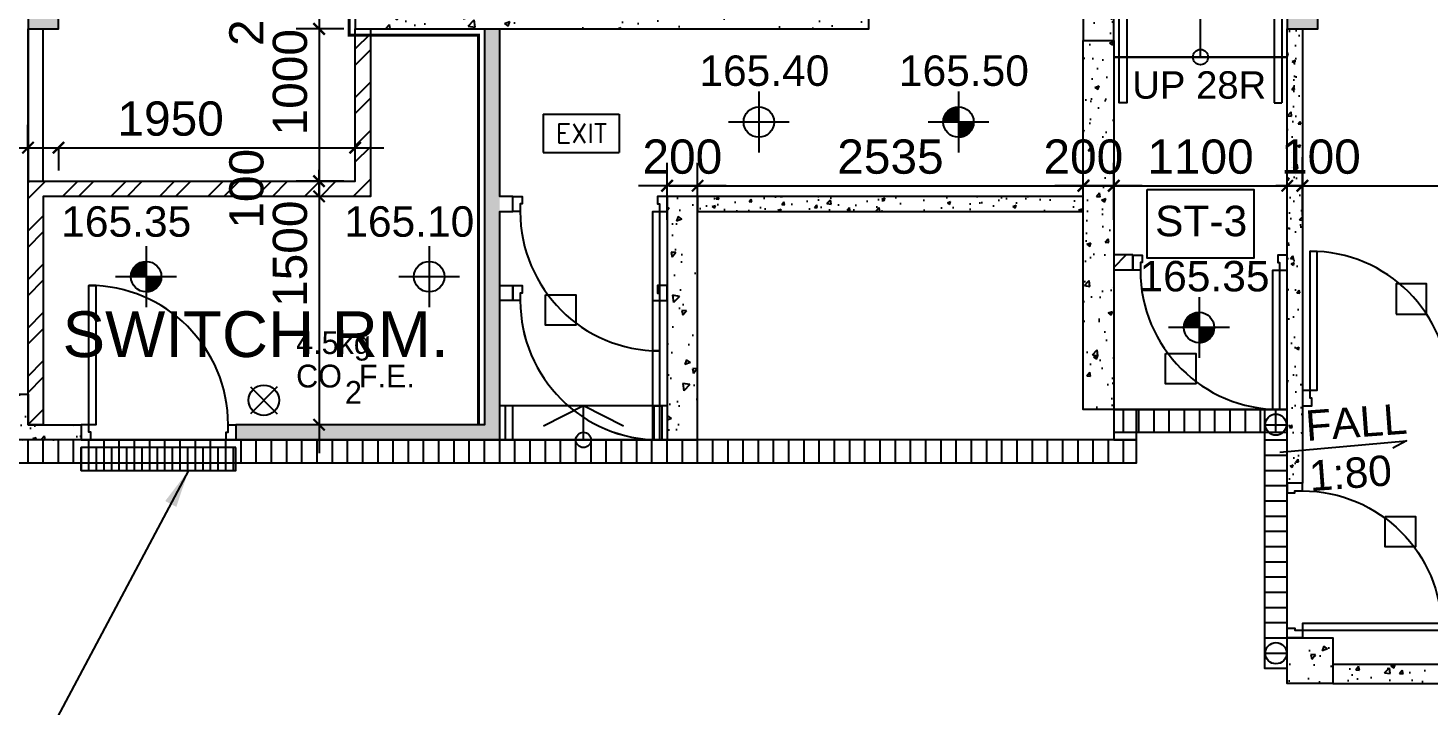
# Model space of a CAD drawing. Header units: millimetres. Extents: x 3291 to 72065, y 14527 to 43324.
# Drawn here: x 14700 to 23900, y 19852 to 24306 of the extents above; entities that cross this region are included whole.
import ezdxf
from ezdxf.enums import TextEntityAlignment as Align

# ---------------------------------------------------------------- set-up
doc = ezdxf.new("R2010")
doc.units = ezdxf.units.MM
doc.header["$MEASUREMENT"] = 0
doc.layers.get('0').update_dxf_attribs({"color": 8})
doc.layers.get('Defpoints').update_dxf_attribs({"color": 8})
doc.layers.add('00-NONPLOT', color=8, linetype='Continuous', plot=False)
for name, color, linetype in [('Architectural Features', 8, 'Continuous'), ('channel', 8, 'Continuous'), ('DLN032__', 8, 'Continuous'), ('Door', 8, 'Continuous'), ('DOOR2', 8, 'Continuous'), ('F.A.', 8, 'Continuous'), ('FS', 8, 'Continuous'), ('FSD', 8, 'Continuous'), ('GBP Dim', 8, 'Continuous'), ('hatch', 8, 'Continuous'), ('LEVEL', 8, 'Continuous'), ('STAIR', 8, 'Continuous'), ('TEXT', 8, 'Continuous'), ('Text GBP 250', 8, 'Continuous'), ('WALL-NEW', 8, 'Continuous'), ('WALL-STRUCTURE', 8, 'Continuous'), ('Window Mark', 8, 'Continuous')]:
    doc.layers.add(name, color=color, linetype=linetype)
doc.styles.add('ARIAL', font='arial.ttf')
doc.styles.add('BH', font='arial.ttf')
doc.styles.add('ROMANS', font='ROMANS.shx', dxfattribs={"width": 0.65})
doc.styles.add('SWIS721LT750', font='swissl.ttf')
doc.dimstyles.new('200 GBP', dxfattribs={"dimscale": 1.5, "dimtxt": 150, "dimasz": 100, "dimexe": 125, "dimexo": 50, "dimgap": 50, "dimtad": 1, "dimdec": 0, "dimzin": 0, "dimdsep": 46, "dimtxsty": 'BH', "dimblk": 'ARCHTICK', "dimcen": 0.09, "dimdle": 125, "dimclrd": 9, "dimclre": 9, "dimclrt": 1, "dimadec": 0, "dimazin": 0, "dimtfac": 1, "dimtdec": 0, "dimtix": 1, "dimtmove": 2, "dimatfit": 3, "dimldrblk": 'ARCHTICK', "dimfxl": 1, "dimtolj": 1, "dimtzin": 0, "dimarcsym": 0})
doc.dimstyles.get("Standard").update_dxf_attribs({"dimtxt": 0.18, "dimasz": 0.18, "dimexe": 0.18, "dimexo": 0.0625, "dimgap": 0.09, "dimtad": 0, "dimtih": 1, "dimtoh": 1, "dimdec": 4, "dimzin": 0, "dimdsep": 46, "dimtxsty": 'Standard', "dimcen": 0.09, "dimadec": 0, "dimazin": 0, "dimtfac": 1, "dimtdec": 4, "dimtofl": 0, "dimtmove": 0, "dimatfit": 3, "dimfxl": 1, "dimtolj": 1, "dimtzin": 0, "dimarcsym": 0})
pattern_1 = [(50, (14159.3, 7579.93), (286.904, -25.1009), [30, -330]), (355, (14159.3, 7579.93), (-55.5005, 300.877), [24, -264]), (100.4514, (14183.2, 7577.84), (231.4038, 275.776), [25.496, -280.457]), (46.1842, (14159.3, 7659.93), (426.8964, -66.2076), [45, -495]), (96.6356, (14194.87, 7654.4), (373.865, 389.647), [38.244, -420.685]), (351.1842, (14159.3, 7659.93), (373.865, 389.647), [36, -396]), (21, (14199.3, 7639.93), (238.7628, -161.0476), [30, -330]), (326, (14199.3, 7639.93), (97.326, 290.06), [24, -264]), (71.4514, (14219.2, 7626.5), (336.089, 129.0122), [25.496, -280.457]), (37.5, (14159.3, 7579.93), (4.86394, 133.15754), [0, -260.8, 0, -268, 0, -265]), (7.5, (14159.3, 7579.93), (105.2278, 157.7647), [0, -152.8, 0, -254.8, 0, -101]), (327.5, (14070.1, 7579.93), (213.529, -9.02195), [0, -100, 0, -312, 0, -414]), (317.5, (14030.1, 7579.93), (233.2745, 40.042), [0, -130, 0, -207.2, 0, -294])]
pattern_2 = [(50, (0, 0), (215.1781, -18.8256), [22.5, -247.5]), (355, (0, 0), (-41.6254, 225.6576), [18, -198]), (100.4514, (17.93, -1.57), (173.5528, 206.8319), [19.122, -210.3426]), (46.1842, (0, 60), (320.1723, -49.6557), [33.75, -371.25]), (96.6356, (26.68, 55.86), (280.3988, 292.2354), [28.683, -315.514]), (351.1842, (0, 60), (280.3986, 292.2356), [27, -297]), (21, (30, 45), (179.0721, -120.7857), [22.5, -247.5]), (326, (30, 45), (72.9946, 217.545), [18, -198]), (71.4514, (44.92, 34.93), (252.0668, 96.7591), [19.122, -210.3426]), (37.5, (0, 0), (3.64796, 99.86816), [0, -195.6, 0, -201, 0, -198.75]), (7.5, (0, 0), (78.92086, 118.3235), [0, -114.6, 0, -191.1, 0, -75.75]), (327.5, (-66.9, 0), (160.14673, -6.76646), [0, -75, 0, -234, 0, -310.5]), (317.5, (-96.9, 0), (174.95585, 30.0315), [0, -97.5, 0, -155.4, 0, -220.5])]

# ---------------------------------------------------------------- blocks, each defined once
blk = doc.blocks.new('21321321')
at = {"layer": 'Door'}
for points in [[(32660.8, 23312.8), (32660.8, 23250.3), (32610.8, 23250.3), (32610.8, 23262.8), (32560.8, 23262.8), (32560.8, 23312.8), (32660.8, 23312.8)], [(32560.8, 22347.8), (31645.8, 22347.8), (31645.8, 22392.8), (32560.8, 22392.8), (32560.8, 22347.8)], [(32560.8, 22297.8), (32660.8, 22297.8), (32660.8, 22360.3), (32610.8, 22360.3), (32610.8, 22347.8), (32560.8, 22347.8), (32560.8, 22297.8)]]:
    blk.add_lwpolyline(points, dxfattribs=at)
blk.add_arc((32560.8, 22347.8), 915, 90.00002, 179.99769, dxfattribs=at)
blk = doc.blocks.new('_ArchTick')
at = {"color": 0, "const_width": 0.2}
blk.add_lwpolyline([(0.5, 0.5), (-0.5, -0.5)], dxfattribs=at)
blk = doc.blocks.new('*D53')
at = {"layer": 'Defpoints', "color": 0, "transparency": 16777216}
for p in [(10100, 23520), (14700, 23520), (14700, 23520)]:
    blk.add_point(p, dxfattribs=at)
at = {"layer": 'GBP Dim', "color": 9, "lineweight": -2, "transparency": 16777216}
for p, q in [((14700, 23520), (14700, 23670)), ((9912.5, 23520), (14887.5, 23520)), ((10100, 23520), (10100, 23370))]:
    blk.add_line(p, q, dxfattribs=at)
at = {"layer": 'GBP Dim', "color": 9, "lineweight": -2, "transparency": 16777216, "xscale": 75, "yscale": 75, "zscale": 75, "rotation": 180}
blk.add_blockref('_ArchTick', (10100, 23520), dxfattribs=at)
at = {"layer": 'GBP Dim', "color": 9, "lineweight": -2, "transparency": 16777216, "xscale": 75, "yscale": 75, "zscale": 75}
blk.add_blockref('_ArchTick', (14700, 23520), dxfattribs=at)
at = {"layer": 'GBP Dim', "transparency": 16777216, "insert": (12400, 23709.8), "char_height": 225, "attachment_point": 5, "style": 'BH'}
blk.add_mtext('\\A1;4600', dxfattribs=at)
blk = doc.blocks.new('*D54')
at = {"layer": 'Defpoints', "color": 0, "transparency": 16777216}
for p in [(14900, 23520), (16850, 23520), (16850, 23520)]:
    blk.add_point(p, dxfattribs=at)
at = {"layer": 'GBP Dim', "color": 9, "lineweight": -2, "transparency": 16777216}
for p, q in [((16850, 23520), (16850, 23670)), ((14712.5, 23520), (17037.5, 23520)), ((14900, 23520), (14900, 23370))]:
    blk.add_line(p, q, dxfattribs=at)
at = {"layer": 'GBP Dim', "color": 9, "lineweight": -2, "transparency": 16777216, "xscale": 75, "yscale": 75, "zscale": 75, "rotation": 180}
blk.add_blockref('_ArchTick', (14900, 23520), dxfattribs=at)
at = {"layer": 'GBP Dim', "color": 9, "lineweight": -2, "transparency": 16777216, "xscale": 75, "yscale": 75, "zscale": 75}
blk.add_blockref('_ArchTick', (16850, 23520), dxfattribs=at)
at = {"layer": 'GBP Dim', "transparency": 16777216, "insert": (15637.3, 23709.8), "char_height": 225, "attachment_point": 5, "style": 'BH'}
blk.add_mtext('\\A1;1950', dxfattribs=at)
blk = doc.blocks.new('*D107')
at = {"layer": 'Defpoints', "color": 0, "transparency": 16777216}
for p in [(21635, 23270), (19100, 22949.9), (21635, 22950)]:
    blk.add_point(p, dxfattribs=at)
at = {"layer": 'GBP Dim', "color": 9, "lineweight": -2, "transparency": 16777216}
for p, q in [((19100, 23045), (19100, 23420)), ((21635, 23045), (21635, 23420)), ((18912.5, 23270), (21822.5, 23270))]:
    blk.add_line(p, q, dxfattribs=at)
at = {"layer": 'GBP Dim', "color": 9, "lineweight": -2, "transparency": 16777216, "xscale": 75, "yscale": 75, "zscale": 75, "rotation": 180}
blk.add_blockref('_ArchTick', (19100, 23270), dxfattribs=at)
at = {"layer": 'GBP Dim', "color": 9, "lineweight": -2, "transparency": 16777216, "xscale": 75, "yscale": 75, "zscale": 75}
blk.add_blockref('_ArchTick', (21635, 23270), dxfattribs=at)
at = {"layer": 'GBP Dim', "transparency": 16777216, "insert": (20367.5, 23459.9), "char_height": 225, "attachment_point": 5, "style": 'BH'}
blk.add_mtext('\\A1;2535', dxfattribs=at)
blk = doc.blocks.new('*D108')
at = {"layer": 'Defpoints', "color": 0, "transparency": 16777216}
for p in [(22975, 23270), (21835, 22762.5), (22975, 22762.5)]:
    blk.add_point(p, dxfattribs=at)
at = {"layer": 'GBP Dim', "color": 9, "lineweight": -2, "transparency": 16777216}
for p, q in [((21835, 23045), (21835, 23420)), ((22975, 23045), (22975, 23420)), ((21647.5, 23270), (23162.5, 23270))]:
    blk.add_line(p, q, dxfattribs=at)
at = {"layer": 'GBP Dim', "color": 9, "lineweight": -2, "transparency": 16777216, "xscale": 75, "yscale": 75, "zscale": 75, "rotation": 180}
blk.add_blockref('_ArchTick', (21835, 23270), dxfattribs=at)
at = {"layer": 'GBP Dim', "color": 9, "lineweight": -2, "transparency": 16777216, "xscale": 75, "yscale": 75, "zscale": 75}
blk.add_blockref('_ArchTick', (22975, 23270), dxfattribs=at)
at = {"layer": 'GBP Dim', "transparency": 16777216, "insert": (22405, 23459.8), "char_height": 225, "attachment_point": 5, "style": 'BH'}
blk.add_mtext('\\A1;1100', dxfattribs=at)
blk = doc.blocks.new('*D109')
at = {"layer": '00-NONPLOT', "color": 9, "lineweight": -2, "transparency": 16777216}
for p, q in [((23075, 23211.8), (23075, 23457.5)), ((27850, 23211.8), (27850, 23457.5)), ((22887.5, 23270), (28037.5, 23270))]:
    blk.add_line(p, q, dxfattribs=at)
at = {"layer": 'Defpoints', "color": 0, "transparency": 16777216}
for p in [(27850, 23270), (23075, 23136.8), (27850, 23136.8)]:
    blk.add_point(p, dxfattribs=at)
at = {"layer": '00-NONPLOT', "color": 9, "lineweight": -2, "transparency": 16777216, "xscale": 75, "yscale": 75, "zscale": 75, "rotation": 180}
blk.add_blockref('_ArchTick', (23075, 23270), dxfattribs=at)
at = {"layer": '00-NONPLOT', "color": 9, "lineweight": -2, "transparency": 16777216, "xscale": 75, "yscale": 75, "zscale": 75}
blk.add_blockref('_ArchTick', (27850, 23270), dxfattribs=at)
at = {"layer": '00-NONPLOT', "transparency": 16777216, "insert": (25462.5, 23459.4), "char_height": 225, "attachment_point": 5, "style": 'BH'}
blk.add_mtext('\\A1;4775', dxfattribs=at)
blk = doc.blocks.new('*D125')
at = {"layer": 'Defpoints', "color": 0, "transparency": 16777216}
for p in [(16793.3, 24500), (16612.6, 24300), (16850, 24300)]:
    blk.add_point(p, dxfattribs=at)
at = {"layer": 'GBP Dim', "color": 9, "lineweight": -2, "transparency": 16777216}
for p, q in [((16612.6, 24687.5), (16612.6, 24112.5)), ((16718.3, 24500), (16462.6, 24500)), ((16775, 24300), (16462.6, 24300))]:
    blk.add_line(p, q, dxfattribs=at)
at = {"layer": 'GBP Dim', "color": 9, "lineweight": -2, "transparency": 16777216, "xscale": 75, "yscale": 75, "zscale": 75}
for p, rotation in [((16612.6, 24500), 90), ((16612.6, 24300), 270)]:
    blk.add_blockref('_ArchTick', p, dxfattribs=dict(at, rotation=rotation))
at = {"layer": 'GBP Dim', "transparency": 16777216, "insert": (16136.6, 24450), "char_height": 225, "attachment_point": 5, "rotation": 90, "style": 'BH'}
blk.add_mtext('\\A1;200', dxfattribs=at)
blk = doc.blocks.new('*D126')
at = {"layer": 'Defpoints', "color": 0, "transparency": 16777216}
for p in [(16850, 23200), (16612.6, 21700), (16812.8, 21700)]:
    blk.add_point(p, dxfattribs=at)
at = {"layer": 'GBP Dim', "color": 9, "lineweight": -2, "transparency": 16777216}
for p, q in [((16612.6, 23387.5), (16612.6, 21512.5)), ((16775, 23200), (16462.6, 23200)), ((16737.8, 21700), (16462.6, 21700))]:
    blk.add_line(p, q, dxfattribs=at)
at = {"layer": 'GBP Dim', "color": 9, "lineweight": -2, "transparency": 16777216, "xscale": 75, "yscale": 75, "zscale": 75}
for p, rotation in [((16612.6, 23200), 90), ((16612.6, 21700), 270)]:
    blk.add_blockref('_ArchTick', p, dxfattribs=dict(at, rotation=rotation))
at = {"layer": 'GBP Dim', "transparency": 16777216, "insert": (16422.7, 22823.2), "char_height": 225, "attachment_point": 5, "rotation": 90, "style": 'BH'}
blk.add_mtext('\\A1;1500', dxfattribs=at)
blk = doc.blocks.new('ELEX')
at = {"layer": 'DLN032__'}
for p, q in [((0, 0.5), (0, -0.5)), ((0.5, 0), (-0.5, 0))]:
    blk.add_line(p, q, dxfattribs=at)
blk.add_circle((0, 0), 0.25, dxfattribs=at)
at = {"layer": 'DLN032__', "style": 'ROMANS'}
blk.add_attdef('ELEX', (0.257, 0.354), '', height=0.5, dxfattribs=at)
blk = doc.blocks.new('FSEX-V01')
for p, q in [((0, 300), (0, 0)), ((0, 300), (600, 300)), ((600, 300), (600, 0)), ((0, 0), (600, 0))]:
    blk.add_line(p, q)
at = {"style": 'ROMANS'}
blk.add_text('EXIT', height=150, dxfattribs=at).set_placement((300, 150), align=Align.MIDDLE)
blk = doc.blocks.new('*D35')
at = {"layer": 'Defpoints', "color": 0, "transparency": 16777216}
for p in [(22975, 23270), (22975, 23000), (23075, 23000)]:
    blk.add_point(p, dxfattribs=at)
at = {"layer": 'GBP Dim', "color": 9, "lineweight": -2, "transparency": 16777216}
for p, q in [((22975, 23075), (22975, 23420)), ((23075, 23075), (23075, 23420)), ((22975, 23270), (22900, 23270)), ((23075, 23270), (22975, 23270)), ((23075, 23270), (23150, 23270))]:
    blk.add_line(p, q, dxfattribs=at)
at = {"layer": 'GBP Dim', "color": 9, "lineweight": -2, "transparency": 16777216, "xscale": 75, "yscale": 75, "zscale": 75}
blk.add_blockref('_ArchTick', (22975, 23270), dxfattribs=at)
at = {"layer": 'GBP Dim', "color": 9, "lineweight": -2, "transparency": 16777216, "xscale": 75, "yscale": 75, "zscale": 75, "rotation": 180}
blk.add_blockref('_ArchTick', (23075, 23270), dxfattribs=at)
at = {"layer": 'GBP Dim', "transparency": 16777216, "insert": (23196.2, 23459.8), "char_height": 225, "attachment_point": 5, "style": 'BH'}
blk.add_mtext('\\A1;100', dxfattribs=at)
blk = doc.blocks.new('*D36')
at = {"layer": 'Defpoints', "color": 0, "transparency": 16777216}
for p in [(21635, 23270), (21635, 21800), (21835, 21800)]:
    blk.add_point(p, dxfattribs=at)
at = {"layer": 'GBP Dim', "color": 9, "lineweight": -2, "transparency": 16777216}
for p, q in [((21635, 23045), (21635, 23420)), ((21835, 23045), (21835, 23420)), ((22022.5, 23270), (21447.5, 23270))]:
    blk.add_line(p, q, dxfattribs=at)
at = {"layer": 'GBP Dim', "color": 9, "lineweight": -2, "transparency": 16777216, "xscale": 75, "yscale": 75, "zscale": 75, "rotation": 180}
blk.add_blockref('_ArchTick', (21635, 23270), dxfattribs=at)
at = {"layer": 'GBP Dim', "color": 9, "lineweight": -2, "transparency": 16777216, "xscale": 75, "yscale": 75, "zscale": 75}
blk.add_blockref('_ArchTick', (21835, 23270), dxfattribs=at)
at = {"layer": 'GBP Dim', "transparency": 16777216, "insert": (21635, 23459.8), "char_height": 225, "attachment_point": 5, "style": 'BH'}
blk.add_mtext('\\A1;200', dxfattribs=at)
blk = doc.blocks.new('*D37')
at = {"layer": 'Defpoints', "color": 0, "transparency": 16777216}
for p in [(18900, 23270), (18900, 22941.3), (19100, 22949.9)]:
    blk.add_point(p, dxfattribs=at)
at = {"layer": 'GBP Dim', "color": 9, "lineweight": -2, "transparency": 16777216}
for p, q in [((18900, 23045), (18900, 23420)), ((19100, 23045), (19100, 23420)), ((19287.5, 23270), (18712.5, 23270))]:
    blk.add_line(p, q, dxfattribs=at)
at = {"layer": 'GBP Dim', "color": 9, "lineweight": -2, "transparency": 16777216, "xscale": 75, "yscale": 75, "zscale": 75, "rotation": 180}
blk.add_blockref('_ArchTick', (18900, 23270), dxfattribs=at)
at = {"layer": 'GBP Dim', "color": 9, "lineweight": -2, "transparency": 16777216, "xscale": 75, "yscale": 75, "zscale": 75}
blk.add_blockref('_ArchTick', (19100, 23270), dxfattribs=at)
at = {"layer": 'GBP Dim', "transparency": 16777216, "insert": (19000, 23459.8), "char_height": 225, "attachment_point": 5, "style": 'BH'}
blk.add_mtext('\\A1;200', dxfattribs=at)
blk = doc.blocks.new('*D202')
at = {"layer": 'Defpoints', "color": 0, "transparency": 16777216}
for p in [(16850, 24300), (16612.6, 23300), (16812.8, 23300)]:
    blk.add_point(p, dxfattribs=at)
at = {"layer": 'GBP Dim', "color": 9, "lineweight": -2, "transparency": 16777216}
for p, q in [((16612.6, 24487.5), (16612.6, 23112.5)), ((16775, 24300), (16462.6, 24300)), ((16737.8, 23300), (16462.6, 23300))]:
    blk.add_line(p, q, dxfattribs=at)
at = {"layer": 'GBP Dim', "color": 9, "lineweight": -2, "transparency": 16777216, "xscale": 75, "yscale": 75, "zscale": 75}
for p, rotation in [((16612.6, 24300), 90), ((16612.6, 23300), 270)]:
    blk.add_blockref('_ArchTick', p, dxfattribs=dict(at, rotation=rotation))
at = {"layer": 'GBP Dim', "transparency": 16777216, "insert": (16422.7, 23950), "char_height": 225, "attachment_point": 5, "rotation": 90, "style": 'BH'}
blk.add_mtext('\\A1;1000', dxfattribs=at)
blk = doc.blocks.new('*D203')
at = {"layer": 'Defpoints', "color": 0, "transparency": 16777216}
for p in [(16612.6, 23300), (16850, 23300), (16850, 23200)]:
    blk.add_point(p, dxfattribs=at)
at = {"layer": 'GBP Dim', "color": 9, "lineweight": -2, "transparency": 16777216}
for p, q in [((16612.6, 23300), (16612.6, 23375)), ((16775, 23300), (16462.6, 23300)), ((16612.6, 23200), (16612.6, 23300)), ((16775, 23200), (16462.6, 23200)), ((16612.6, 23200), (16612.6, 23125))]:
    blk.add_line(p, q, dxfattribs=at)
at = {"layer": 'GBP Dim', "color": 9, "lineweight": -2, "transparency": 16777216, "xscale": 75, "yscale": 75, "zscale": 75}
for p, rotation in [((16612.6, 23300), 270), ((16612.6, 23200), 90)]:
    blk.add_blockref('_ArchTick', p, dxfattribs=dict(at, rotation=rotation))
at = {"layer": 'GBP Dim', "transparency": 16777216, "insert": (16136.6, 23250), "char_height": 225, "attachment_point": 5, "rotation": 90, "style": 'BH'}
blk.add_mtext('\\A1;100', dxfattribs=at)

msp = doc.modelspace()

# ---------------------------------------------------------------- hatches: boundary and pattern name
at = {"layer": '00-NONPLOT'}
h = msp.add_hatch(dxfattribs=at)
h.set_pattern_fill('ANSI31,_O', color=256, scale=400, angle=45)
h.set_pattern_definition([(90, (0, 0), (-50, 1e-14), [])])
h.paths.add_polyline_path([(16065.02106, 21549.99999), (15050.02017, 21550.00005), (15050.02017, 21399.98825), (16065.02106, 21399.9882)])
at = {"layer": 'channel'}
h = msp.add_hatch(dxfattribs=at)
h.set_pattern_fill('ANSI31,_O', color=256, scale=800, angle=45)
h.set_pattern_definition([(90, (0, 0), (-100, 2e-14), [])])
h.paths.add_polyline_path([(8600.00006, 21449.95788), (21985.00003, 21449.95788), (21985.00003, 21599.95788), (8600.00006, 21599.95788)])
h.paths.add_polyline_path([(22975.01369, 21799.98203), (21835.01366, 21799.98203), (21835.01366, 21649.98203), (22975.01369, 21649.98203)])
h = msp.add_hatch(dxfattribs=at)
h.set_pattern_fill('ANSI31,_O', color=256, scale=800, angle=315)
h.set_pattern_definition([(0, (0, 0), (4e-14, 100), [])])
h.paths.add_polyline_path([(22824.98604, 21799.99984), (22825, 20100), (22975, 20100), (22974.98604, 21799.99984)])
at = {"layer": 'DLN032__'}
h = msp.add_hatch(dxfattribs=at)
h.set_pattern_fill('ANSI31', color=256)
h.set_pattern_definition([(45, (20863.255, 23643.7709), (-0.08838835, 0.08838835), [])])
h.paths.add_polyline_path([(20914.31739, 23688.36235), (20814.31739, 23688.36235), (20814.31739, 23588.36235, 0.4142135624)])
h.paths.add_polyline_path([(20814.31739, 23788.36235, 0.4142135624), (20714.31739, 23688.36235), (20814.31739, 23688.36235)])
h = msp.add_hatch(dxfattribs=at)
h.set_pattern_fill('ANSI31', color=256)
h.set_pattern_definition([(45, (15525.01295, 22627.95997), (-0.08838835, 0.08838835), [])])
h.paths.add_polyline_path([(15576.07534, 22672.55142), (15476.07534, 22672.55142), (15476.07534, 22572.55142, 0.4142135624)])
h.paths.add_polyline_path([(15476.07534, 22772.55142, 0.4142135624), (15376.07534, 22672.55142), (15476.07534, 22672.55142)])
h = msp.add_hatch(dxfattribs=at)
h.set_pattern_fill('ANSI31', color=256)
h.set_pattern_definition([(45, (22444.38279, 22293.7709), (-0.08838835, 0.08838835), [])])
h.paths.add_polyline_path([(22495.44518, 22338.36235), (22395.44518, 22338.36235), (22395.44518, 22238.36235, 0.4142135624)])
h.paths.add_polyline_path([(22395.44518, 22438.36235, 0.4142135624), (22295.44518, 22338.36235), (22395.44518, 22338.36235)])
at = {"layer": 'hatch'}
h = msp.add_hatch(dxfattribs=at)
h.set_pattern_fill('AR-CONC', color=256, scale=40, style=0)
h.set_pattern_definition([(50, (24859.3, 3279.93), (286.904, -25.1009), [30, -330]), (355, (24859.3, 3279.93), (-55.5005, 300.877), [24, -264]), (100.4514, (24883.2, 3277.84), (231.4038, 275.7758), [25.496, -280.457]), (46.1842, (24859.3, 3359.93), (426.8964, -66.2076), [45, -495]), (96.6356, (24894.87, 3354.4), (373.865, 389.647), [38.244, -420.685]), (351.1842, (24859.3, 3359.93), (373.865, 389.6474), [36, -396]), (21, (24899.3, 3339.93), (238.7628, -161.0476), [30, -330]), (326, (24899.3, 3339.93), (97.326, 290.06), [24, -264]), (71.4514, (24919.2, 3326.5), (336.089, 129.0122), [25.496, -280.457]), (37.5, (24859.3, 3279.93), (4.86394, 133.15754), [0, -260.8, 0, -268, 0, -265]), (7.5, (24859.3, 3279.93), (105.2278, 157.7647), [0, -152.8, 0, -254.8, 0, -101]), (327.5, (24770.1, 3279.93), (213.52897, -9.02195), [0, -100, 0, -312, 0, -414]), (317.5, (24730.1, 3279.93), (233.2745, 40.042), [0, -130, 0, -207.2, 0, -294])])
h.paths.add_polyline_path([(16400.00011, 27100), (16215.00006, 27100), (16215.00006, 26900), (16400.00011, 26900)])
h.paths.add_polyline_path([(16215.00006, 27100), (15915.00006, 27100), (15915.00006, 26900), (16215.00006, 26900)])
h.paths.add_polyline_path([(14900.00006, 24300), (14900.00006, 26900), (15915.00006, 26900), (15915.00006, 27100), (14900.00006, 27100), (14900.00006, 27099.99991), (14700.00006, 27099.99991), (14700.00006, 24300)])
h.paths.add_polyline_path([(17850, 26900), (17850, 27100), (16400.00011, 27100), (16400.00011, 26900)])
h.paths.add_polyline_path([(18350, 27100), (18350, 26900), (22975.00006, 26900), (22975.00006, 27100)])
h.paths.add_polyline_path([(22975.00006, 26900), (22975.00793, 27100), (23675.00006, 27099.97244), (23675.00006, 26899.97244), (23175.00006, 26899.97244), (23175.00006, 24300), (22975.00006, 24300)])
h = msp.add_hatch(dxfattribs=at)
h.set_pattern_fill('AR-CONC', color=256, scale=30, style=0)
h.set_pattern_definition(pattern_2)
h.paths.add_polyline_path([(17800.00106, 24300), (17700.00106, 24300), (17700.00106, 23000), (17800.00106, 23000)])
h.paths.add_polyline_path([(17800.0007, 22615.01746), (17800.00106, 22615.01746), (17800.00106, 23000), (17700.00106, 23000), (17700.00106, 21700.00002), (16065.02016, 21700.00002), (16065.02016, 21600.01207), (17800.00106, 21600.01552), (17800.00106, 22515.01673), (17800.0007, 22515.01673)])
h.paths.add_polyline_path([(16949.99999, 25800.00191), (16849.99999, 25800.00191), (16849.99999, 24500), (16949.99999, 24500)])
h.paths.add_polyline_path([(18449.99974, 25800.00191), (18349.99999, 25800.00191), (18349.99999, 26900), (18449.99974, 26900)])
h = msp.add_hatch(dxfattribs=at)
h.set_pattern_fill('AR-CONC', color=256, scale=2, style=0)
h.set_pattern_definition([(50, (2890.7, 16720.07), (364.3693, -31.878), [38.1, -419.1]), (355, (2890.7, 16720.07), (-70.4857, 382.113), [30.48, -335.28]), (100.451, (2921.06, 16717.4), (293.885, 350.2334), [32.38, -356.18]), (46.1842, (2890.7, 16821.67), (542.158, -84.085), [57.15, -628.65]), (96.6356, (2935.9, 16814.66), (474.808, 494.851), [48.57, -534.27]), (351.184, (2890.7, 16821.67), (474.809, 494.85), [45.72, -502.92]), (21, (2941.5, 16796.27), (303.2298, -204.531), [38.1, -419.1]), (326, (2941.5, 16796.27), (123.604, 368.376), [30.48, -335.28]), (71.4514, (2966.77, 16779.22), (426.833, 163.846), [32.38, -356.18]), (37.5, (2890.7, 16720.07), (6.1772, 169.1101), [0, -331.216, 0, -340.36, 0, -336.55]), (7.5, (2890.7, 16720.07), (133.6393, 200.3611), [0, -194.056, 0, -323.596, 0, -128.27]), (327.5, (2777.42, 16720.07), (271.1812, -11.4575), [0, -127, 0, -396.24, 0, -525.78]), (317.5, (2726.62, 16720.07), (296.2584, 50.853), [0, -165.1, 0, -263.144, 0, -373.38])])
h.paths.add_polyline_path([(21835.00007, 25600), (21835.00007, 25800), (19000.00006, 25800.00111), (19000.00006, 25600.00115), (21635.00007, 25600.00011), (21635.00007, 24224.94322), (21835.00007, 24224.94322)])
h.paths.add_polyline_path([(19000.00006, 25800.00111), (16950, 25800.00191), (16950, 25600.00196), (19000.00006, 25600.00115)])
h = msp.add_hatch(dxfattribs=at)
h.set_pattern_fill('AR-CONC', color=256, scale=2, style=0)
h.set_pattern_definition([(50, (17050, 24300), (364.37, -31.878), [38.1, -419.1]), (355, (17050, 24300), (-70.486, 382.113), [30.48, -335.28]), (100.451, (17080.36, 24297.34), (293.885, 350.233), [32.38, -356.18]), (46.184, (17050, 24401.6), (542.16, -84.085), [57.15, -628.65]), (96.636, (17095.2, 24394.6), (474.81, 494.85), [48.57, -534.27]), (351.184, (17050, 24401.6), (474.81, 494.85), [45.72, -502.92]), (21, (17100.8, 24376.2), (303.23, -204.53), [38.1, -419.1]), (326, (17100.8, 24376.2), (123.604, 368.376), [30.48, -335.28]), (71.451, (17126.07, 24359.16), (426.833, 163.846), [32.38, -356.18]), (37.5, (17050, 24300), (6.177, 169.11), [0, -331.216, 0, -340.36, 0, -336.55]), (7.5, (17050, 24300), (133.639, 200.361), [0, -194.056, 0, -323.596, 0, -128.27]), (327.5, (16936.72, 24300), (271.181, -11.4575), [0, -127, 0, -396.24, 0, -525.78]), (317.5, (16885.92, 24300), (296.258, 50.853), [0, -165.1, 0, -263.144, 0, -373.38])])
h.paths.add_polyline_path([(16850, 24500), (20225.00006, 24500), (20225.00006, 24300), (16850, 24300)])
h = msp.add_hatch(dxfattribs=at)
h.set_pattern_fill('ANSI32', color=256, scale=600, style=0)
h.paths.add_polyline_path([(16950, 24300), (16950, 23200), (14800.00007, 23199.99981), (14800.00015, 21700.00004), (14700.00019, 21700.00004), (14700.00022, 23299.99999), (14900.00006, 23300), (16850, 23300), (16850, 24300)])
h = msp.add_hatch(dxfattribs=at)
h.set_pattern_fill('AR-CONC', color=256, scale=30, style=0)
h.set_pattern_definition([(50, (14159.3, 7579.93), (215.178, -18.8256), [22.5, -247.5]), (355, (14159.3, 7579.93), (-41.6254, 225.6576), [18, -198]), (100.4514, (14177.23, 7578.36), (173.5527, 206.832), [19.122, -210.3426]), (46.1842, (14159.3, 7639.93), (320.1724, -49.6558), [33.75, -371.25]), (96.6356, (14185.98, 7635.8), (280.3986, 292.2356), [28.683, -315.514]), (351.1842, (14159.3, 7639.93), (280.3986, 292.2356), [27, -297]), (21, (14189.3, 7624.93), (179.0721, -120.7857), [22.5, -247.5]), (326, (14189.3, 7624.93), (72.9946, 217.545), [18, -198]), (71.4514, (14204.22, 7614.87), (252.0667, 96.7593), [19.122, -210.3426]), (37.5, (14159.3, 7579.93), (3.64796, 99.86816), [0, -195.6, 0, -201, 0, -198.75]), (7.5, (14159.3, 7579.93), (78.92086, 118.3235), [0, -114.6, 0, -191.1, 0, -75.75]), (327.5, (14092.4, 7579.93), (160.14673, -6.76646), [0, -75, 0, -234, 0, -310.5]), (317.5, (14062.4, 7579.93), (174.9559, 30.0315), [0, -97.5, 0, -155.4, 0, -220.5])])
h.paths.add_polyline_path([(23075.00003, 24300), (22975.00006, 24300), (22975.00006, 23000), (23075.00004, 23000)])
h.paths.add_polyline_path([(23075.00004, 23000), (22975.00006, 23000), (22975.00006, 22814.99965), (22975.00103, 22814.99965), (22975.00103, 22714.99965), (22975.00006, 22714.99965), (22975.00007, 21315), (23075.00006, 21315)])
h = msp.add_hatch(dxfattribs=at)
h.set_pattern_fill('AR-CONC', color=256, scale=40, style=0)
h.set_pattern_definition(pattern_1)
h.paths.add_polyline_path([(21635.00007, 24224.94322), (21835.00003, 24224.94322), (21835.00003, 21800), (21635, 21800)])
h = msp.add_hatch(dxfattribs=at)
h.set_pattern_fill('AR-CONC', color=256, scale=2, style=0)
h.set_pattern_definition([(230, (64000, 42950), (-364.3693, 31.8782), [38.1, -419.1]), (175, (64000, 42950), (70.4857, -382.1133), [30.48, -335.28]), (280.451, (63969.64, 42952.66), (-293.885, -350.2334), [32.38, -356.18]), (226.1842, (64000, 42848.4), (-542.158, 84.0847), [57.15, -628.65]), (276.6356, (63954.8, 42855.4), (-474.8085, -494.851), [48.57, -534.27]), (171.184, (64000, 42848.4), (-474.809, -494.85), [45.72, -502.92]), (201, (63949.2, 42873.8), (-303.2298, 204.531), [38.1, -419.1]), (146, (63949.2, 42873.8), (-123.604, -368.376), [30.48, -335.28]), (251.4514, (63923.93, 42890.84), (-426.833, -163.8457), [32.38, -356.18]), (217.5, (64000, 42950), (-6.1772, -169.11008), [0, -331.216, 0, -340.36, 0, -336.55]), (187.5, (64000, 42950), (-133.6393, -200.36115), [0, -194.056, 0, -323.596, 0, -128.27]), (147.5, (64113.28, 42950), (-271.1812, 11.4575), [0, -127, 0, -396.24, 0, -525.78]), (137.5, (64164.08, 42950), (-296.2584, -50.853), [0, -165.1, 0, -263.144, 0, -373.38])])
h.paths.add_polyline_path([(19100, 23199.9993), (19100, 23199.9993), (19100, 23199.9993), (18900, 23199.9993), (18899.99846, 21600.01771), (19100.00005, 21600.01771), (19100.00005, 22000)])
h = msp.add_hatch(dxfattribs=at)
h.set_pattern_fill('AR-CONC', color=256, scale=30, style=0)
h.set_pattern_definition([(50, (0, 0), (215.1781, -18.8256), [22.5, -247.5]), (355, (0, 0), (-41.6254, 225.6576), [18, -198]), (100.45144, (17.93, -1.57), (173.5527, 206.832), [19.122, -210.3426]), (46.1842, (0, 60), (320.1724, -49.6558), [33.75, -371.25]), (96.6356, (26.68, 55.86), (280.3986, 292.2356), [28.683, -315.514]), (351.1842, (0, 60), (280.3986, 292.2356), [27, -297]), (21, (30, 45), (179.0721, -120.7857), [22.5, -247.5]), (326, (30, 45), (72.9946, 217.545), [18, -198]), (71.45144, (44.92, 34.93), (252.0667, 96.7593), [19.122, -210.3426]), (37.5, (0, 0), (3.64796, 99.86816), [0, -195.6, 0, -201, 0, -198.75]), (7.5, (0, 0), (78.92086, 118.3235), [0, -114.6, 0, -191.1, 0, -75.75]), (327.5, (-66.9, 0), (160.14673, -6.76646), [0, -75, 0, -234, 0, -310.5]), (317.5, (-96.9, 0), (174.95585, 30.0315), [0, -97.5, 0, -155.4, 0, -220.5])])
h.paths.add_polyline_path([(21635.00003, 23200), (19100.00001, 23199.99935), (19100.00001, 23100), (21635.00003, 23100)])
h = msp.add_hatch(dxfattribs=at)
h.set_pattern_fill('ANSI32', color=256, scale=30, style=0)
h.set_pattern_definition([(45, (2890.7, 16720.07), (-202.0558, 202.0558), []), (45, (3025.4, 16720.07), (-202.0558, 202.0558), [])])
h.paths.add_polyline_path([(21835.00004, 22814.99975), (21835.00004, 22714.99975), (21960.00103, 22714.99966), (21960.00103, 22814.99966), (21960.00103, 22814.99966)])
h = msp.add_hatch(dxfattribs=at)
h.set_pattern_fill('AR-CONC', color=256, scale=30, style=0)
h.set_pattern_definition(pattern_2)
edge = h.paths.add_edge_path()
edge.add_line((13825.00066, 21600.00761), (13825.00006, 21900))
edge.add_line((13825.00006, 21900), (14700.00019, 21900.00006))
edge.add_line((14700.00019, 21900.00006), (14700.00019, 21700.00004))
edge.add_line((14700.00019, 21700.00004), (15050.00006, 21700.00006))
edge.add_line((15050.00006, 21700.00006), (15050.02017, 21600.01005))
edge.add_line((15050.02017, 21600.01005), (13825.00066, 21600.01005))
h = msp.add_hatch(dxfattribs=at)
h.set_pattern_fill('AR-CONC', color=256, scale=2, style=0)
h.set_pattern_definition([(230, (68075, 42950), (-364.3693, 31.8782), [38.1, -419.1]), (175, (68075, 42950), (70.4857, -382.1133), [30.48, -335.28]), (280.451, (68044.64, 42952.66), (-293.885, -350.2334), [32.38, -356.18]), (226.1842, (68075, 42848.4), (-542.158, 84.0847), [57.15, -628.65]), (276.6356, (68029.8, 42855.4), (-474.8085, -494.851), [48.57, -534.27]), (171.184, (68075, 42848.4), (-474.809, -494.85), [45.72, -502.92]), (201, (68024.2, 42873.8), (-303.2298, 204.531), [38.1, -419.1]), (146, (68024.2, 42873.8), (-123.604, -368.376), [30.48, -335.28]), (251.4514, (67998.93, 42890.84), (-426.833, -163.8457), [32.38, -356.18]), (217.5, (68075, 42950), (-6.1772, -169.11008), [0, -331.216, 0, -340.36, 0, -336.55]), (187.5, (68075, 42950), (-133.6393, -200.36115), [0, -194.056, 0, -323.596, 0, -128.27]), (147.5, (68188.29, 42950), (-271.1812, 11.4575), [0, -127, 0, -396.24, 0, -525.78]), (137.5, (68239.09, 42950), (-296.2584, -50.853), [0, -165.1, 0, -263.144, 0, -373.38])])
h.paths.add_polyline_path([(22975, 20300), (23275, 20300), (23275, 20000), (22975, 20000)])
h = msp.add_hatch(dxfattribs=at)
h.set_pattern_fill('AR-CONC', color=256, scale=40, style=0)
h.set_pattern_definition(pattern_1)
h.paths.add_polyline_path([(24475, 20125), (23275, 20125), (23275, 20000), (24475, 20000)])
h.paths.add_polyline_path([(24475, 20125), (25275, 20125), (25275, 20000), (24475, 20000)])
h.paths.add_polyline_path([(25575, 20125), (26550, 20125.04936), (26550, 19999.95063), (25575, 20000)])
at = {"layer": 'WALL-STRUCTURE'}
h = msp.add_hatch(dxfattribs=at)
h.set_pattern_fill('AR-CONC', color=256, scale=30, style=0)
h.set_pattern_definition([(50, (0, 0), (215.178, -18.8256), [22.5, -247.5]), (355, (0, 0), (-41.6254, 225.6576), [18, -198]), (100.4514, (17.93, -1.57), (173.5527, 206.832), [19.122, -210.3426]), (46.1842, (0, 60), (320.1724, -49.6558), [33.75, -371.25]), (96.6356, (26.68, 55.86), (280.3986, 292.2356), [28.683, -315.514]), (351.1842, (0, 60), (280.3986, 292.2356), [27, -297]), (21, (30, 45), (179.0721, -120.7857), [22.5, -247.5]), (326, (30, 45), (72.9946, 217.545), [18, -198]), (71.4514, (44.92, 34.93), (252.0667, 96.7593), [19.122, -210.3426]), (37.5, (0, 0), (3.64796, 99.86816), [0, -195.6, 0, -201, 0, -198.75]), (7.5, (0, 0), (78.92086, 118.3235), [0, -114.6, 0, -191.1, 0, -75.75]), (327.5, (-66.9, 0), (160.14673, -6.76646), [0, -75, 0, -234, 0, -310.5]), (317.5, (-96.9, 0), (174.95585, 30.0315), [0, -97.5, 0, -155.4, 0, -220.5])])
h.paths.add_polyline_path([(14900.00006, 21700.00006), (14900.00006, 21600.00975), (15050.02017, 21600.01005), (15050.02017, 21700.00006)])

# ---------------------------------------------------------------- linework, layer by layer
for centre in [(22900, 21700), (22901, 20198.5)]:
    msp.add_circle(centre, 69.60065)
at = {"layer": '00-NONPLOT', "ltscale": 1000}
msp.add_lwpolyline([(16065.02106, 21549.99999), (15050.02017, 21550.00005), (15050.02017, 21399.98825), (16065.02106, 21399.9882)], close=True, dxfattribs=at)
at = {"layer": 'Architectural Features', "ltscale": 10, "const_width": 20}
msp.add_lwpolyline([(17750.00026, 25840.00191), (16810, 25840.00191), (16810, 24260.00003), (17660.00106, 24259.99933), (17660.00106, 21699.99931)], dxfattribs=at)
at = {"layer": 'channel', "ltscale": 1000}
for points in [[(21835.01366, 21799.98203), (21835.00003, 21599.95788), (21985.00003, 21599.95788), (21985.01116, 21799.98454), (21835.01366, 21799.98203)], [(22975.01369, 21799.98203), (21835.01366, 21799.98203), (21835.01366, 21649.98203), (22975.01369, 21649.98203), (22975.01369, 21799.98203)], [(22824.98604, 21799.99984), (22825, 20100), (22975, 20100), (22974.98604, 21799.99984), (22824.98604, 21799.99984)], [(8600.00006, 21449.95788), (21985.00003, 21449.95788), (21985.00003, 21599.95788), (8600.00006, 21599.95788), (8600.00006, 21449.95788)], [(22925.72416, 21519.25806), (23758.23612, 21593.47924), (23669.24919, 21546.40319)]]:
    msp.add_lwpolyline(points, dxfattribs=at)
at = {"layer": 'F.A.', "ltscale": 750}
for p, q in [((14700.00007, 23299.99981), (14700.00007, 24300)), ((14800.00007, 23299.99981), (14800.00007, 24300))]:
    msp.add_line(p, q, dxfattribs=at)
msp.add_lwpolyline([(17800.00106, 22615.01673), (17884.99938, 22615.01673), (17884.99938, 22515.01737), (17800.00106, 22515.01737)], close=True, dxfattribs=at)
for points in [[(17800.00175, 22614.91797), (17884.99938, 22614.91862), (17885.00013, 22514.91862), (17800.0014, 22514.91797)], [(17884.99938, 22614.91863), (17947.49938, 22614.91863), (17947.49938, 22564.91863), (17934.99938, 22564.91863), (17934.99938, 22514.91863), (17884.99938, 22514.91863), (17884.99938, 22614.91862)], [(17885.00441, 22615.01739), (17947.50441, 22615.01739), (17947.50441, 22565.01739), (17935.00441, 22565.01739), (17935.00441, 22515.01739), (17885.00441, 22515.01739), (17885.00441, 22615.01737)], [(18899.99938, 22514.91862), (18899.99938, 22614.91862), (18837.49938, 22614.91862), (18837.49938, 22564.91862), (18849.99938, 22564.91862), (18849.99938, 22514.91862), (18899.99938, 22514.91862)], [(18900.00441, 22515.01737), (18900.00441, 22615.01737), (18837.50441, 22615.01737), (18837.50441, 22565.01737), (18850.00441, 22565.01737), (18850.00441, 22515.01737), (18900.00441, 22515.01737)], [(18849.99938, 22514.91862), (18849.99938, 21599.91862), (18804.99936, 21599.91862), (18804.99938, 22514.91862), (18849.99938, 22514.9182)], [(18850.00441, 22515.01737), (18850.00441, 21600.01737), (18805.00439, 21600.01737), (18805.00441, 22515.01737), (18850.00441, 22515.01696)]]:
    msp.add_lwpolyline(points, dxfattribs=at)
for centre in [(18849.99963, 22514.91887), (18850.00466, 22515.01763)]:
    msp.add_arc(centre, 915.00026, 180.000015199, 269.997690045, dxfattribs=at)
at = {"layer": 'FSD'}
for points in [[(18099.75192, 22553.87986), (18299.75192, 22553.87986), (18299.75192, 22353.87986), (18099.75192, 22353.87986), (18099.75192, 22553.87986)], [(23691.04088, 22425.94202), (23891.04088, 22425.94202), (23891.04088, 22625.94202), (23691.04088, 22625.94202), (23691.04088, 22425.94202)], [(22174.75289, 22168.78147), (22374.75289, 22168.78147), (22374.75289, 21968.78147), (22174.75289, 21968.78147), (22174.75289, 22168.78147)], [(16337.83117, 21949.06173), (16161.05448, 21772.28503)], [(16161.05448, 21949.06173), (16337.83117, 21772.28503)], [(23618.75719, 21097.78709), (23818.75719, 21097.78709), (23818.75719, 20897.78709), (23618.75719, 20897.78709), (23618.75719, 21097.78709)]]:
    msp.add_lwpolyline(points, dxfattribs=at)
msp.add_circle((16249.44282, 21860.67338), 100, dxfattribs=at)
at = {"layer": 'STAIR'}
for p, q in [((14700.00006, 24300), (14700.00106, 23299.99999)), ((18900.00011, 21825.00851), (17799.99941, 21825.00851)), ((18349.99976, 21600.00851), (18349.99976, 21825.00838)), ((21835.00003, 21799.98203), (22975.00007, 21800.0011)), ((15050.02017, 21600.01005), (16065.02017, 21600.01207)), ((17800.00106, 21599.99931), (18899.99846, 21600.01771))]:
    msp.add_line(p, q, dxfattribs=at)
for points in [[(18732.99441, 26865), (22940.00006, 26865), (22940.00006, 23814.99971)], [(18746.39187, 26815), (22890.00006, 26815), (22890.00006, 23814.99971)], [(22405.00006, 24114.99971), (22405.00006, 26350.03068)], [(18995.58462, 25885), (21920.00007, 25885), (21920.00007, 23814.99971), (21870.00007, 23814.99971), (21870.00007, 25835), (19008.98208, 25835)], [(22975.00006, 24114.99971), (21835.00007, 24114.99971), (22975.00006, 24114.99971)], [(22890.00008, 23814.99971), (22940.00008, 23814.99971)], [(18613.32351, 21690.4132), (18349.99988, 21825.00851), (18086.67625, 21690.4132)]]:
    msp.add_lwpolyline(points, dxfattribs=at)
for points in [[(17835.00068, 21600.01758), (17885.00068, 21600.01758), (17885.00068, 21825.00851), (17835.00068, 21825.00851)], [(18864.99884, 21600.01758), (18814.99884, 21600.01758), (18814.99884, 21825.00851), (18864.99884, 21825.00851)]]:
    msp.add_lwpolyline(points, close=True, dxfattribs=at)
for centre in [(22405.00006, 24114.99971), (18349.99981, 21600.00851)]:
    msp.add_circle(centre, 50, dxfattribs=at)
at = {"layer": 'TEXT'}
msp.add_lwpolyline([(22055.51999, 23245.53768), (22754.4801, 23245.53768), (22754.4801, 22793.5372), (22055.51999, 22793.5372)], close=True, dxfattribs=at)
at = {"layer": 'WALL-NEW'}
for p, q in [((19100.00001, 23199.99935), (19100.00001, 23100)), ((21960.00103, 22814.99966), (21960.00103, 22714.99966))]:
    msp.add_line(p, q, dxfattribs=at)
for points in [[(16950, 24300), (16950, 23200), (14800.00007, 23199.99981), (14800.00015, 21700.00004), (14700.00019, 21700.00004), (14700.00022, 23299.99999), (14900.00006, 23300), (16850, 23300), (16850, 24300), (16950, 24300)], [(17700.00106, 24300), (17700.00106, 21699.99931), (16065.02017, 21700.00004), (16065.02017, 21600.01207), (17800.00106, 21599.99931), (17800.0007, 23099.99866), (17884.99944, 23099.9993), (17884.99868, 23199.9993), (17800.00106, 23199.99866), (17800.00106, 24300)], [(22975.00007, 21315), (22975.00006, 24300)], [(23075.00003, 24300), (23075.00006, 21315)], [(21635.00007, 24224.94322), (21835.00003, 24224.94322), (21835.00003, 21800), (21635, 21800), (21635.00007, 24224.94322)], [(19100, 23199.9993), (19100, 23199.9993), (19100, 23199.9993), (18900, 23199.9993), (18899.99846, 21600.01771), (19100.00005, 21600.01771), (19100.00005, 22000), (19100.00005, 22000), (19100, 23199.9993), (19100, 23199.9993)], [(21635.00003, 23200), (19100, 23199.99935)], [(19100.00005, 23100), (21635.00003, 23100)], [(21960.00103, 22814.99966), (21834.99878, 22814.99975)], [(21960.00103, 22714.99966), (21834.99868, 22714.99975)], [(25275, 20125), (23275, 20125), (23275, 20000), (25275, 20000), (25275, 20125)]]:
    msp.add_lwpolyline(points, dxfattribs=at)
at = {"layer": 'WALL-STRUCTURE'}
for points in [[(17850, 26900), (17850, 27100), (14700.00006, 27100), (14700.00006, 24300), (14900.00006, 24300), (14900.00006, 26900), (17850, 26900)], [(18350, 27100), (18350, 26900), (22975.00006, 26900), (22975.00006, 24300), (23175.00006, 24300), (23175.00006, 26899.97244), (23675.00006, 26899.97244), (23675.00006, 27100), (18350, 27100)], [(21635.00007, 24224.94322), (21835.00003, 24224.94322), (21835.00007, 25800.00191), (16850, 25800.00191), (16850, 24300), (20225.00006, 24300), (20225.00006, 24500), (16950, 24500), (16950, 25600.00196), (21635.00007, 25600.00011), (21635.00007, 24224.94322)], [(13825.00066, 21600.00761), (13825.00006, 21900), (14700.00019, 21900.00006), (14700.00019, 21700.00004), (15050.00006, 21700.00006), (15050.02017, 21600.01005), (13825.00066, 21600.01005)], [(14700.00019, 21600.00935), (14700.00019, 21600.00004)]]:
    msp.add_lwpolyline(points, dxfattribs=at)
msp.add_lwpolyline([(22975, 20300), (23275, 20300), (23275, 20000), (22975, 20000)], close=True, dxfattribs=at)

# ---------------------------------------------------------------- block references
at = {"layer": 'DLN032__'}
ref = msp.add_blockref('ELEX', (19503.04167, 23688.36235), dxfattribs=dict(at, xscale=400, yscale=400, zscale=400))
ref.add_attrib('ELEX', '165.40', dxfattribs={"layer": 'LEVEL', "height": 200, "style": 'ARIAL'}).set_placement((19111.77634, 23865.99784), align=Align.BOTTOM_LEFT)
ref = msp.add_blockref('ELEX', (20814.31739, 23688.36235), dxfattribs=dict(at, xscale=400, yscale=400, zscale=400))
ref.add_attrib('ELEX', '165.50', dxfattribs={"layer": 'LEVEL', "height": 200, "style": 'ARIAL'}).set_placement((20423.05206, 23865.99784), align=Align.BOTTOM_LEFT)
ref = msp.add_blockref('ELEX', (15476.07534, 22672.55142), dxfattribs=dict(at, xscale=400, yscale=400, zscale=400))
ref.add_attrib('ELEX', '165.35', dxfattribs={"layer": 'LEVEL', "height": 200, "style": 'ARIAL'}).set_placement((14918.2562, 22875.06372), align=Align.BOTTOM_LEFT)
ref = msp.add_blockref('ELEX', (17336.15729, 22672.55142), dxfattribs=dict(at, xscale=400, yscale=400, zscale=400))
ref.add_attrib('ELEX', '165.10', dxfattribs={"layer": 'LEVEL', "height": 200, "style": 'ARIAL'}).set_placement((16778.33815, 22875.06372), align=Align.BOTTOM_LEFT)
ref = msp.add_blockref('ELEX', (22395.44518, 22338.36235), dxfattribs=dict(at, xscale=400, yscale=400, zscale=400))
ref.add_attrib('ELEX', '165.35', dxfattribs={"layer": 'LEVEL', "height": 200, "style": 'ARIAL'}).set_placement((22004.17985, 22515.99784), align=Align.BOTTOM_LEFT)
at = {"layer": 'Door'}
for p, rotation in [((41197.75782, -9460.78186), 90), ((45272.75879, -9845.88026), 90), ((-7247.73765, 54260.78121), 270)]:
    msp.add_blockref('21321321', p, dxfattribs=dict(at, rotation=rotation))
at = {"layer": 'Door', "xscale": -1}
msp.add_blockref('21321321', (55635.78117, -1997.85656), dxfattribs=at)
at = {"layer": 'DOOR2', "rotation": 270}
msp.add_blockref('21321321', (777.24224, 54485.78117), dxfattribs=at)
at = {"layer": 'FS', "xscale": 0.8333333332557231, "yscale": 0.8333333332557231, "zscale": 0.8333333332557231}
msp.add_blockref('FSEX-V01', (18085.75531, 23489.37502), dxfattribs=at)

# ---------------------------------------------------------------- texts
at = {"layer": '00-NONPLOT', "insert": (16462.20036, 22119.251), "char_height": 150, "width": 1512.98145, "attachment_point": 7, "style": 'SWIS721LT750'}
msp.add_mtext('{\\fUnivers|b0|i0|c0|p34;4.5kg}', dxfattribs=at)
at = {"layer": 'FSD', "char_height": 150, "width": 1512.98145, "attachment_point": 7, "style": 'SWIS721LT750'}
for s, insert in [('{\\fUnivers|b0|i0|c0|p34;CO  F.E.}', (16462.16564, 21942.34979)), ('{\\fUnivers|b0|i0|c0|p34;2}', (16782.73471, 21837.162))]:
    msp.add_mtext(s, dxfattribs=dict(at, insert=insert))
at = {"layer": 'TEXT', "style": 'BH'}
msp.add_text('UP 28R', height=180, dxfattribs=at).set_placement((21956.59902, 23841.98579))
for s, rotation, p in [('ST-3', 359.999999999, (22106.62676, 22938.37156)), ('1:80', 4.194182774, (23126.67167, 21262.98976))]:
    msp.add_text(s, height=200, rotation=rotation, dxfattribs=at).set_placement(p)
at = {"layer": 'Text GBP 250', "insert": (16195.78062, 22292.49998), "char_height": 300, "width": 2745.7852071, "attachment_point": 5, "style": 'BH'}
msp.add_mtext('SWITCH RM.', dxfattribs=at)
at = {"layer": 'Window Mark', "style": 'BH'}
msp.add_text('FALL', height=200, rotation=4.194182774, dxfattribs=at).set_placement((23102.67167, 21592.98976))

# ---------------------------------------------------------------- dimensions: what is measured, and where the dimension line sits
at = {"layer": '00-NONPLOT'}
dim = msp.add_linear_dim(base=(27850.01088, 23269.96955), p1=(23075.00004, 23136.84065), p2=(27850.01088, 23136.84065), dimstyle='200 GBP', override={"dimasz": 50, "dimclrt": 256, "dimfxl": 50, "dimfxlon": 1}, dxfattribs=at)
dim.commit()
dim.dimension.update_dxf_attribs({"geometry": '*D109', "text_midpoint": (25462.50546, 23459.38803)})
at = {"layer": 'GBP Dim'}
for base, p1, p2, angle, picture, middle in [((16612.61856, 24300), (16793.34899, 24500), (16850, 24300), 90, '*D125', (16136.64215, 24449.97284)), ((16612.61856, 23300), (16850.0001, 24300), (16812.76603, 23300), 90, '*D202', (16422.73963, 23950)), ((16612.61856, 23300), (16850.0001, 23199.99999), (16850, 23300), 270, '*D203', (16136.64215, 23250)), ((16612.61856, 21700.00002), (16850.0001, 23199.99999), (16812.76603, 21700.00002), 90, '*D126', (16422.73963, 22823.18137))]:
    dim = msp.add_linear_dim(base=base, p1=p1, p2=p2, angle=angle, dimstyle='200 GBP', override={"dimasz": 50, "dimexe": 100, "dimclrt": 256, "dimfxl": 150, "dimfxlon": 1}, dxfattribs=at)
    dim.commit()
    dim.dimension.update_dxf_attribs({"geometry": picture, "text_midpoint": middle, "dimtype": 160})
for base, p1, p2, picture, middle in [((14700.00011, 23519.96886), (10100.00006, 23519.96955), (14700.00011, 23519.96886), '*D53', (12400.00009, 23709.84778)), ((21635.00004, 23269.96955), (19100.00859, 22949.89948), (21635.00004, 22950), '*D107', (20367.50431, 23459.92521))]:
    dim = msp.add_linear_dim(base=base, p1=p1, p2=p2, dimstyle='200 GBP', override={"dimasz": 50, "dimexe": 100, "dimclrt": 256, "dimfxl": 150, "dimfxlon": 1}, dxfattribs=at)
    dim.commit()
    dim.dimension.update_dxf_attribs({"geometry": picture, "text_midpoint": middle})
for base, p1, p2, picture, middle in [((16850, 23519.96886), (14900.00011, 23519.96955), (16850, 23519.96886), '*D54', (15637.25943, 23709.84847)), ((18900, 23269.96101), (19100.00859, 22949.89948), (18900, 22941.33873), '*D37', (19000, 23459.83994)), ((21635, 23269.96955), (21835.00003, 21800), (21635, 21800), '*D36', (21635.00004, 23459.84847)), ((22975.01529, 23269.96955), (23075.00006, 23000), (22975.01529, 23000), '*D35', (23196.24422, 23459.84847))]:
    dim = msp.add_linear_dim(base=base, p1=p1, p2=p2, dimstyle='200 GBP', override={"dimasz": 50, "dimexe": 100, "dimclrt": 256, "dimfxl": 150, "dimfxlon": 1}, dxfattribs=at)
    dim.commit()
    dim.dimension.update_dxf_attribs({"geometry": picture, "text_midpoint": middle, "dimtype": 160})
dim = msp.add_linear_dim(base=(22975.00006, 23269.96955), p1=(21835.00004, 22762.47161), p2=(22975.00006, 22762.47161), text='1100', dimstyle='200 GBP', override={"dimasz": 50, "dimexe": 100, "dimclrt": 256, "dimfxl": 150, "dimfxlon": 1}, dxfattribs=at)
dim.commit()
dim.dimension.update_dxf_attribs({"geometry": '*D108', "text_midpoint": (22405.00005, 23459.84847), "dimtype": 160})

# ---------------------------------------------------------------- leaders
at = {"layer": '00-NONPLOT'}
msp.add_leader([(15755.58208, 21399.9882), (14312.81912, 18689.76095), (7517.11902, 18689.76095)], dimstyle='Standard', override={"dimscale": 2, "dimtxt": 200, "dimasz": 125, "dimexe": 166.67, "dimexo": 100, "dimgap": 100, "dimtih": 0, "dimtoh": 0, "dimdec": 0, "dimrnd": 5.001, "dimtxsty": 'BH', "dimdle": 166.666667, "dimclrd": 9, "dimclre": 9, "dimclrt": 1, "dimtdec": 0, "dimtix": 1, "dimtofl": 1, "dimtmove": 2, "dimfxl": 50}, dxfattribs=at)

doc.saveas('drawing.dxf')
